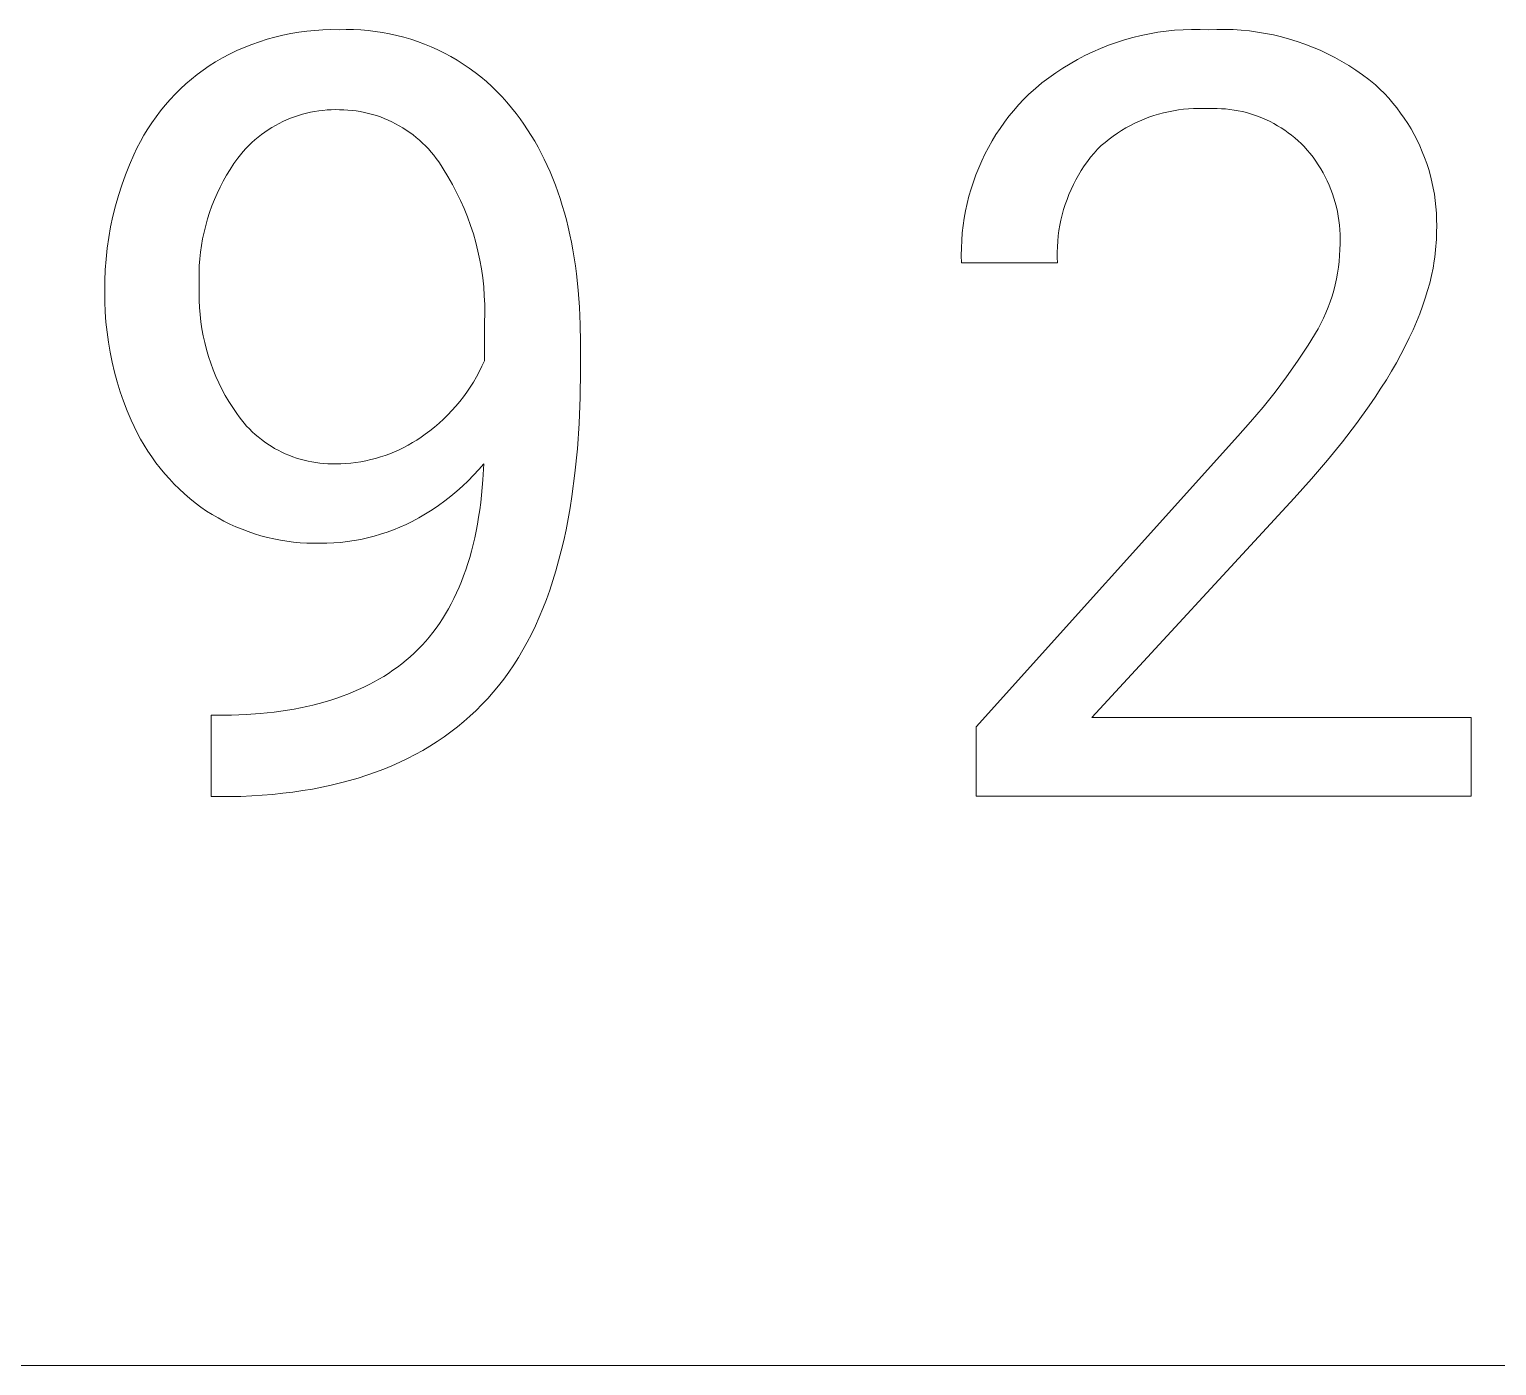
# Model space of a CAD drawing. Header units: millimetres. Extents: x 430 to 4403, y -1522 to 1254.
# Drawn here: x 3775.6 to 3848.6, y -1300.1 to -1233.6 of the extents above; entities that cross this region are included whole.
import ezdxf

# ---------------------------------------------------------------- set-up
doc = ezdxf.new("R2010")
doc.units = ezdxf.units.MM
doc.header["$MEASUREMENT"] = 0
doc.layers.add('Domyślny', color=7, linetype='Continuous', true_color=0x000000)

msp = doc.modelspace()

# ---------------------------------------------------------------- linework, layer by layer
at = {"layer": 'Domyślny', "color": 18, "lineweight": 15, "true_color": 0x000000}
for p, q in [((3787.021, -1234.25), (3787.405, -1234.129)), ((3787.405, -1234.129), (3787.792, -1234.021)), ((3787.792, -1234.021), (3788.183, -1233.926)), ((3788.183, -1233.926), (3788.578, -1233.845)), ((3788.578, -1233.845), (3788.974, -1233.778)), ((3788.974, -1233.778), (3789.373, -1233.725)), ((3789.373, -1233.725), (3789.774, -1233.685)), ((3789.774, -1233.685), (3790.175, -1233.66)), ((3790.175, -1233.66), (3790.578, -1233.648)), ((3790.578, -1233.648), (3790.98, -1233.65)), ((3790.98, -1233.65), (3791.342, -1233.642)), ((3791.342, -1233.642), (3791.704, -1233.647)), ((3791.704, -1233.647), (3792.065, -1233.664)), ((3792.065, -1233.664), (3792.426, -1233.693)), ((3792.426, -1233.693), (3792.785, -1233.735)), ((3792.785, -1233.735), (3793.143, -1233.789)), ((3793.143, -1233.789), (3793.499, -1233.855)), ((3793.499, -1233.855), (3793.852, -1233.934)), ((3793.852, -1233.934), (3794.203, -1234.024)), ((3794.203, -1234.024), (3794.55, -1234.127)), ((3794.55, -1234.127), (3794.893, -1234.241)), ((3829.67, -1234.285), (3830.074, -1234.156)), ((3830.074, -1234.156), (3830.482, -1234.041)), ((3830.482, -1234.041), (3830.894, -1233.94)), ((3830.894, -1233.94), (3831.309, -1233.853)), ((3831.309, -1233.853), (3831.727, -1233.781)), ((3831.727, -1233.781), (3832.147, -1233.723)), ((3832.147, -1233.723), (3832.568, -1233.679)), ((3832.568, -1233.679), (3832.991, -1233.65)), ((3832.991, -1233.65), (3833.415, -1233.636)), ((3833.415, -1233.636), (3833.839, -1233.636)), ((3833.839, -1233.636), (3834.263, -1233.65)), ((3834.263, -1233.65), (3834.669, -1233.635)), ((3834.669, -1233.635), (3835.075, -1233.634)), ((3835.075, -1233.634), (3835.482, -1233.646)), ((3835.482, -1233.646), (3835.887, -1233.672)), ((3835.887, -1233.672), (3836.292, -1233.712)), ((3836.292, -1233.712), (3836.695, -1233.766)), ((3836.695, -1233.766), (3837.095, -1233.833)), ((3837.095, -1233.833), (3837.494, -1233.914)), ((3837.494, -1233.914), (3837.889, -1234.008)), ((3837.889, -1234.008), (3838.281, -1234.115)), ((3838.281, -1234.115), (3838.669, -1234.236)), ((3785.178, -1235.053), (3785.535, -1234.867)), ((3785.535, -1234.867), (3785.898, -1234.694)), ((3785.898, -1234.694), (3786.267, -1234.533)), ((3786.267, -1234.533), (3786.642, -1234.385)), ((3786.642, -1234.385), (3787.021, -1234.25)), ((3794.893, -1234.241), (3795.232, -1234.367)), ((3795.232, -1234.367), (3795.567, -1234.505)), ((3795.567, -1234.505), (3795.897, -1234.654)), ((3795.897, -1234.654), (3796.221, -1234.815)), ((3796.221, -1234.815), (3796.54, -1234.986)), ((3828.106, -1234.938), (3828.489, -1234.755)), ((3828.489, -1234.755), (3828.877, -1234.585)), ((3828.877, -1234.585), (3829.271, -1234.428)), ((3829.271, -1234.428), (3829.67, -1234.285)), ((3838.669, -1234.236), (3839.053, -1234.37)), ((3839.053, -1234.37), (3839.432, -1234.517)), ((3839.432, -1234.517), (3839.806, -1234.677)), ((3839.806, -1234.677), (3840.174, -1234.849)), ((3840.174, -1234.849), (3840.536, -1235.034)), ((3784.217, -1235.66), (3784.519, -1235.45)), ((3784.519, -1235.45), (3784.828, -1235.251)), ((3784.828, -1235.251), (3785.178, -1235.053)), ((3796.54, -1234.986), (3796.852, -1235.168)), ((3796.852, -1235.168), (3797.159, -1235.361)), ((3797.159, -1235.361), (3797.458, -1235.564)), ((3797.458, -1235.564), (3797.75, -1235.778)), ((3826.647, -1235.799), (3827, -1235.565)), ((3827, -1235.565), (3827.362, -1235.343)), ((3827.362, -1235.343), (3827.731, -1235.134)), ((3827.731, -1235.134), (3828.106, -1234.938)), ((3840.536, -1235.034), (3840.891, -1235.231)), ((3840.891, -1235.231), (3841.24, -1235.439)), ((3841.24, -1235.439), (3841.581, -1235.66)), ((3783.087, -1236.6), (3783.357, -1236.35)), ((3783.357, -1236.35), (3783.636, -1236.11)), ((3783.636, -1236.11), (3783.922, -1235.88)), ((3783.922, -1235.88), (3784.217, -1235.66)), ((3797.75, -1235.778), (3798.035, -1236.001)), ((3798.035, -1236.001), (3798.312, -1236.234)), ((3798.312, -1236.234), (3798.581, -1236.476)), ((3825.637, -1236.572), (3825.965, -1236.303)), ((3825.965, -1236.303), (3826.302, -1236.045)), ((3826.302, -1236.045), (3826.647, -1235.799)), ((3841.581, -1235.66), (3841.915, -1235.892)), ((3841.915, -1235.892), (3842.241, -1236.135)), ((3842.241, -1236.135), (3842.558, -1236.389)), ((3782.574, -1237.126), (3782.826, -1236.859)), ((3782.826, -1236.859), (3783.087, -1236.6)), ((3798.581, -1236.476), (3798.841, -1236.728)), ((3798.841, -1236.728), (3799.093, -1236.988)), ((3799.093, -1236.988), (3799.335, -1237.256)), ((3825.056, -1237.116), (3825.319, -1236.852)), ((3825.319, -1236.852), (3825.637, -1236.572)), ((3842.558, -1236.389), (3842.787, -1236.606)), ((3842.787, -1236.606), (3843.009, -1236.831)), ((3843.009, -1236.831), (3843.223, -1237.063)), ((3843.223, -1237.063), (3843.429, -1237.302)), ((3781.876, -1237.98), (3782.099, -1237.687)), ((3782.099, -1237.687), (3782.332, -1237.403)), ((3782.332, -1237.403), (3782.574, -1237.126)), ((3789.357, -1237.809), (3789.156, -1237.862)), ((3789.56, -1237.763), (3789.357, -1237.809)), ((3789.764, -1237.723), (3789.56, -1237.763)), ((3789.969, -1237.691), (3789.764, -1237.723)), ((3790.176, -1237.665), (3789.969, -1237.691)), ((3790.383, -1237.647), (3790.176, -1237.665)), ((3790.591, -1237.635), (3790.383, -1237.647)), ((3790.799, -1237.63), (3790.591, -1237.635)), ((3791.007, -1237.633), (3790.799, -1237.63)), ((3791.214, -1237.637), (3791.007, -1237.633)), ((3791.42, -1237.649), (3791.214, -1237.637)), ((3791.627, -1237.668), (3791.42, -1237.649)), ((3791.832, -1237.694), (3791.627, -1237.668)), ((3792.037, -1237.727), (3791.832, -1237.694)), ((3792.24, -1237.767), (3792.037, -1237.727)), ((3792.442, -1237.814), (3792.24, -1237.767)), ((3799.335, -1237.256), (3799.568, -1237.533)), ((3799.568, -1237.533), (3799.791, -1237.818)), ((3824.322, -1237.959), (3824.557, -1237.67)), ((3824.557, -1237.67), (3824.802, -1237.389)), ((3824.802, -1237.389), (3825.056, -1237.116)), ((3832.012, -1237.789), (3831.768, -1237.855)), ((3832.257, -1237.732), (3832.012, -1237.789)), ((3832.505, -1237.683), (3832.257, -1237.732)), ((3832.754, -1237.643), (3832.505, -1237.683)), ((3833.004, -1237.611), (3832.754, -1237.643)), ((3833.255, -1237.587), (3833.004, -1237.611)), ((3833.507, -1237.572), (3833.255, -1237.587)), ((3833.759, -1237.566), (3833.507, -1237.572)), ((3834.011, -1237.569), (3833.759, -1237.566)), ((3834.263, -1237.58), (3834.011, -1237.569)), ((3834.473, -1237.573), (3834.263, -1237.58)), ((3834.684, -1237.574), (3834.473, -1237.573)), ((3834.895, -1237.582), (3834.684, -1237.574)), ((3835.105, -1237.597), (3834.895, -1237.582)), ((3835.315, -1237.62), (3835.105, -1237.597)), ((3835.524, -1237.649), (3835.315, -1237.62)), ((3835.731, -1237.686), (3835.524, -1237.649)), ((3835.938, -1237.729), (3835.731, -1237.686)), ((3836.142, -1237.78), (3835.938, -1237.729)), ((3836.345, -1237.838), (3836.142, -1237.78)), ((3843.429, -1237.302), (3843.627, -1237.547)), ((3843.627, -1237.547), (3843.817, -1237.8)), ((3843.817, -1237.8), (3843.998, -1238.058)), ((3781.462, -1238.588), (3781.664, -1238.28)), ((3781.664, -1238.28), (3781.876, -1237.98)), ((3787.634, -1238.523), (3787.458, -1238.634)), ((3787.814, -1238.419), (3787.634, -1238.523)), ((3787.997, -1238.32), (3787.814, -1238.419)), ((3788.184, -1238.228), (3787.997, -1238.32)), ((3788.373, -1238.142), (3788.184, -1238.228)), ((3788.565, -1238.062), (3788.373, -1238.142)), ((3788.76, -1237.989), (3788.565, -1238.062)), ((3788.957, -1237.922), (3788.76, -1237.989)), ((3789.156, -1237.862), (3788.957, -1237.922)), ((3792.642, -1237.867), (3792.442, -1237.814)), ((3792.84, -1237.928), (3792.642, -1237.867)), ((3793.036, -1237.995), (3792.84, -1237.928)), ((3793.229, -1238.069), (3793.036, -1237.995)), ((3793.42, -1238.15), (3793.229, -1238.069)), ((3793.608, -1238.237), (3793.42, -1238.15)), ((3793.793, -1238.33), (3793.608, -1238.237)), ((3793.974, -1238.43), (3793.793, -1238.33)), ((3794.152, -1238.536), (3793.974, -1238.43)), ((3794.326, -1238.648), (3794.152, -1238.536)), ((3799.791, -1237.818), (3799.989, -1238.083)), ((3799.989, -1238.083), (3800.181, -1238.353)), ((3800.181, -1238.353), (3800.366, -1238.63)), ((3823.881, -1238.561), (3824.097, -1238.256)), ((3824.097, -1238.256), (3824.322, -1237.959)), ((3830.146, -1238.541), (3829.929, -1238.669)), ((3830.367, -1238.419), (3830.146, -1238.541)), ((3830.592, -1238.305), (3830.367, -1238.419)), ((3830.821, -1238.199), (3830.592, -1238.305)), ((3831.053, -1238.101), (3830.821, -1238.199)), ((3831.289, -1238.011), (3831.053, -1238.101)), ((3831.527, -1237.929), (3831.289, -1238.011)), ((3831.768, -1237.855), (3831.527, -1237.929)), ((3836.546, -1237.902), (3836.345, -1237.838)), ((3836.744, -1237.973), (3836.546, -1237.902)), ((3836.94, -1238.051), (3836.744, -1237.973)), ((3837.133, -1238.136), (3836.94, -1238.051)), ((3837.323, -1238.227), (3837.133, -1238.136)), ((3837.51, -1238.325), (3837.323, -1238.227)), ((3837.693, -1238.429), (3837.51, -1238.325)), ((3837.873, -1238.539), (3837.693, -1238.429)), ((3838.049, -1238.655), (3837.873, -1238.539)), ((3843.998, -1238.058), (3844.17, -1238.322)), ((3844.17, -1238.322), (3844.334, -1238.593)), ((3780.923, -1239.549), (3781.092, -1239.223)), ((3781.092, -1239.223), (3781.272, -1238.902)), ((3781.272, -1238.902), (3781.462, -1238.588)), ((3786.64, -1239.273), (3786.489, -1239.417)), ((3786.795, -1239.135), (3786.64, -1239.273)), ((3786.954, -1239.001), (3786.795, -1239.135)), ((3787.118, -1238.873), (3786.954, -1239.001)), ((3787.286, -1238.751), (3787.118, -1238.873)), ((3787.458, -1238.634), (3787.286, -1238.751)), ((3794.497, -1238.765), (3794.326, -1238.648)), ((3794.663, -1238.889), (3794.497, -1238.765)), ((3794.825, -1239.018), (3794.663, -1238.889)), ((3794.982, -1239.153), (3794.825, -1239.018)), ((3795.135, -1239.293), (3794.982, -1239.153)), ((3800.366, -1238.63), (3800.544, -1238.912)), ((3800.544, -1238.912), (3800.717, -1239.2)), ((3800.717, -1239.2), (3800.883, -1239.494)), ((3823.299, -1239.515), (3823.482, -1239.19)), ((3823.482, -1239.19), (3823.677, -1238.872)), ((3823.677, -1238.872), (3823.881, -1238.561)), ((3829.11, -1239.257), (3828.919, -1239.42)), ((3829.307, -1239.099), (3829.11, -1239.257)), ((3829.51, -1238.949), (3829.307, -1239.099)), ((3829.717, -1238.806), (3829.51, -1238.949)), ((3829.929, -1238.669), (3829.717, -1238.806)), ((3838.221, -1238.777), (3838.049, -1238.655)), ((3838.389, -1238.905), (3838.221, -1238.777)), ((3838.552, -1239.039), (3838.389, -1238.905)), ((3838.71, -1239.178), (3838.552, -1239.039)), ((3838.864, -1239.322), (3838.71, -1239.178)), ((3844.334, -1238.593), (3844.488, -1238.868)), ((3844.488, -1238.868), (3844.633, -1239.148)), ((3844.633, -1239.148), (3844.768, -1239.433)), ((3780.549, -1240.375), (3780.766, -1239.882)), ((3780.766, -1239.882), (3780.923, -1239.549)), ((3786.069, -1239.878), (3785.939, -1240.041)), ((3786.204, -1239.72), (3786.069, -1239.878)), ((3786.344, -1239.566), (3786.204, -1239.72)), ((3786.489, -1239.417), (3786.344, -1239.566)), ((3795.283, -1239.438), (3795.135, -1239.293)), ((3795.425, -1239.588), (3795.283, -1239.438)), ((3795.563, -1239.743), (3795.425, -1239.588)), ((3795.695, -1239.903), (3795.563, -1239.743)), ((3795.821, -1240.067), (3795.695, -1239.903)), ((3800.883, -1239.494), (3801.042, -1239.794)), ((3801.042, -1239.794), (3801.196, -1240.1)), ((3822.965, -1240.181), (3823.126, -1239.845)), ((3823.126, -1239.845), (3823.299, -1239.515)), ((3828.387, -1240.001), (3828.226, -1240.214)), ((3828.556, -1239.793), (3828.387, -1240.001)), ((3828.733, -1239.591), (3828.556, -1239.793)), ((3828.919, -1239.42), (3828.733, -1239.591)), ((3839.012, -1239.472), (3838.864, -1239.322)), ((3839.166, -1239.643), (3839.012, -1239.472)), ((3839.313, -1239.819), (3839.166, -1239.643)), ((3839.455, -1240), (3839.313, -1239.819)), ((3839.59, -1240.186), (3839.455, -1240)), ((3844.768, -1239.433), (3844.894, -1239.723)), ((3844.894, -1239.723), (3845.01, -1240.017)), ((3780.348, -1240.876), (3780.549, -1240.375)), ((3785.558, -1240.602), (3785.382, -1240.892)), ((3785.744, -1240.318), (3785.558, -1240.602)), ((3785.939, -1240.041), (3785.744, -1240.318)), ((3795.942, -1240.235), (3795.821, -1240.067)), ((3796.057, -1240.407), (3795.942, -1240.235)), ((3796.166, -1240.583), (3796.057, -1240.407)), ((3796.402, -1240.963), (3796.166, -1240.583)), ((3801.196, -1240.1), (3801.343, -1240.412)), ((3801.343, -1240.412), (3801.484, -1240.73)), ((3801.484, -1240.73), (3801.618, -1241.053)), ((3822.676, -1240.868), (3822.815, -1240.522)), ((3822.815, -1240.522), (3822.965, -1240.181)), ((3827.924, -1240.657), (3827.785, -1240.887)), ((3828.071, -1240.433), (3827.924, -1240.657)), ((3828.226, -1240.214), (3828.071, -1240.433)), ((3839.718, -1240.376), (3839.59, -1240.186)), ((3839.841, -1240.571), (3839.718, -1240.376)), ((3839.956, -1240.77), (3839.841, -1240.571)), ((3845.01, -1240.017), (3845.116, -1240.314)), ((3845.116, -1240.314), (3845.212, -1240.614)), ((3845.212, -1240.614), (3845.298, -1240.918)), ((3780, -1241.896), (3780.165, -1241.383)), ((3780.165, -1241.383), (3780.348, -1240.876)), ((3785.215, -1241.188), (3785.059, -1241.489)), ((3785.382, -1240.892), (3785.215, -1241.188)), ((3796.624, -1241.351), (3796.402, -1240.963)), ((3796.832, -1241.746), (3796.624, -1241.351)), ((3801.618, -1241.053), (3801.746, -1241.383)), ((3801.746, -1241.383), (3801.868, -1241.718)), ((3822.435, -1241.574), (3822.55, -1241.219)), ((3822.55, -1241.219), (3822.676, -1240.868)), ((3827.531, -1241.358), (3827.417, -1241.601)), ((3827.654, -1241.12), (3827.531, -1241.358)), ((3827.785, -1240.887), (3827.654, -1241.12)), ((3840.064, -1240.972), (3839.956, -1240.77)), ((3840.166, -1241.178), (3840.064, -1240.972)), ((3840.26, -1241.388), (3840.166, -1241.178)), ((3840.347, -1241.6), (3840.26, -1241.388)), ((3845.298, -1240.918), (3845.373, -1241.225)), ((3845.373, -1241.225), (3845.438, -1241.533)), ((3779.852, -1242.415), (3780, -1241.896)), ((3784.778, -1242.107), (3784.653, -1242.422)), ((3784.913, -1241.796), (3784.778, -1242.107)), ((3785.059, -1241.489), (3784.913, -1241.796)), ((3797.027, -1242.148), (3796.832, -1241.746)), ((3797.208, -1242.557), (3797.027, -1242.148)), ((3801.868, -1241.718), (3801.984, -1242.059)), ((3801.984, -1242.059), (3802.093, -1242.406)), ((3822.241, -1242.293), (3822.332, -1241.932)), ((3822.332, -1241.932), (3822.435, -1241.574)), ((3827.213, -1242.096), (3827.123, -1242.349)), ((3827.31, -1241.847), (3827.213, -1242.096)), ((3827.417, -1241.601), (3827.31, -1241.847)), ((3840.427, -1241.816), (3840.347, -1241.6)), ((3840.499, -1242.034), (3840.427, -1241.816)), ((3840.564, -1242.254), (3840.499, -1242.034)), ((3845.438, -1241.533), (3845.493, -1241.844)), ((3845.493, -1241.844), (3845.538, -1242.157)), ((3845.538, -1242.157), (3845.571, -1242.471)), ((3779.722, -1242.938), (3779.852, -1242.415)), ((3784.539, -1242.742), (3784.436, -1243.065)), ((3784.653, -1242.422), (3784.539, -1242.742)), ((3797.375, -1242.972), (3797.208, -1242.557)), ((3802.093, -1242.406), (3802.196, -1242.759)), ((3802.196, -1242.759), (3802.293, -1243.118)), ((3822.096, -1243.025), (3822.162, -1242.658)), ((3822.162, -1242.658), (3822.241, -1242.293)), ((3826.971, -1242.863), (3826.909, -1243.123)), ((3827.043, -1242.604), (3826.971, -1242.863)), ((3827.123, -1242.349), (3827.043, -1242.604)), ((3840.621, -1242.477), (3840.564, -1242.254)), ((3840.67, -1242.701), (3840.621, -1242.477)), ((3840.712, -1242.927), (3840.67, -1242.701)), ((3845.571, -1242.471), (3845.595, -1242.785)), ((3845.595, -1242.785), (3845.607, -1243.101)), ((3779.516, -1243.996), (3779.61, -1243.465)), ((3779.61, -1243.465), (3779.722, -1242.938)), ((3784.343, -1243.392), (3784.262, -1243.721)), ((3784.436, -1243.065), (3784.343, -1243.392)), ((3797.527, -1243.392), (3797.375, -1242.972)), ((3797.665, -1243.817), (3797.527, -1243.392)), ((3802.293, -1243.118), (3802.383, -1243.483)), ((3802.383, -1243.483), (3802.467, -1243.854)), ((3822, -1243.764), (3822.042, -1243.393)), ((3822.042, -1243.393), (3822.096, -1243.025)), ((3826.81, -1243.65), (3826.775, -1243.916)), ((3826.855, -1243.386), (3826.81, -1243.65)), ((3826.909, -1243.123), (3826.855, -1243.386)), ((3840.746, -1243.154), (3840.712, -1242.927)), ((3840.772, -1243.383), (3840.746, -1243.154)), ((3840.791, -1243.612), (3840.772, -1243.383)), ((3840.801, -1243.841), (3840.791, -1243.612)), ((3845.61, -1243.416), (3845.601, -1243.732)), ((3845.607, -1243.101), (3845.61, -1243.416)), ((3779.441, -1244.53), (3779.516, -1243.996)), ((3784.192, -1244.053), (3784.133, -1244.388)), ((3784.262, -1243.721), (3784.192, -1244.053)), ((3797.788, -1244.247), (3797.665, -1243.817)), ((3797.896, -1244.68), (3797.788, -1244.247)), ((3802.467, -1243.854), (3802.545, -1244.23)), ((3802.545, -1244.23), (3802.617, -1244.613)), ((3821.954, -1244.508), (3821.971, -1244.135)), ((3821.971, -1244.135), (3822, -1243.764)), ((3826.748, -1244.182), (3826.731, -1244.45)), ((3826.775, -1243.916), (3826.748, -1244.182)), ((3840.793, -1244.595), (3840.798, -1244.301)), ((3840.798, -1244.301), (3840.804, -1244.071)), ((3840.804, -1244.071), (3840.801, -1243.841)), ((3845.586, -1244.256), (3845.573, -1244.432)), ((3845.594, -1244.08), (3845.586, -1244.256)), ((3845.599, -1243.905), (3845.594, -1244.08)), ((3845.601, -1243.732), (3845.599, -1243.905)), ((3779.346, -1245.604), (3779.384, -1245.066)), ((3779.384, -1245.066), (3779.441, -1244.53)), ((3784.05, -1245.061), (3784.026, -1245.4)), ((3784.086, -1244.724), (3784.05, -1245.061)), ((3784.133, -1244.388), (3784.086, -1244.724)), ((3797.99, -1245.117), (3797.896, -1244.68)), ((3802.617, -1244.613), (3802.682, -1245.001)), ((3802.682, -1245.001), (3802.741, -1245.396)), ((3821.95, -1244.881), (3821.954, -1244.508)), ((3821.959, -1245.253), (3821.95, -1244.881)), ((3826.731, -1244.45), (3826.723, -1244.718)), ((3826.723, -1244.718), (3826.724, -1244.986)), ((3826.724, -1244.986), (3826.735, -1245.253)), ((3840.753, -1245.182), (3840.778, -1244.889)), ((3840.778, -1244.889), (3840.793, -1244.595)), ((3845.517, -1244.969), (3845.491, -1245.15)), ((3845.539, -1244.789), (3845.517, -1244.969)), ((3845.558, -1244.61), (3845.539, -1244.789)), ((3845.573, -1244.432), (3845.558, -1244.61)), ((3779.326, -1246.143), (3779.346, -1245.604)), ((3784.013, -1245.739), (3784.011, -1246.078)), ((3784.026, -1245.4), (3784.013, -1245.739)), ((3798.068, -1245.557), (3797.99, -1245.117)), ((3798.131, -1246), (3798.068, -1245.557)), ((3802.741, -1245.396), (3802.794, -1245.796)), ((3802.794, -1245.796), (3802.881, -1246.614)), ((3826.735, -1245.253), (3821.959, -1245.253)), ((3840.619, -1246.055), (3840.673, -1245.766)), ((3840.673, -1245.766), (3840.718, -1245.475)), ((3840.718, -1245.475), (3840.753, -1245.182)), ((3845.429, -1245.515), (3845.353, -1245.885)), ((3845.491, -1245.15), (3845.429, -1245.515)), ((3779.324, -1246.682), (3779.326, -1246.143)), ((3784.011, -1246.078), (3784.021, -1246.418)), ((3784.021, -1246.418), (3784.013, -1246.771)), ((3798.179, -1246.444), (3798.131, -1246)), ((3798.211, -1246.89), (3798.179, -1246.444)), ((3840.483, -1246.628), (3840.556, -1246.342)), ((3840.556, -1246.342), (3840.619, -1246.055)), ((3845.263, -1246.258), (3845.159, -1246.636)), ((3845.353, -1245.885), (3845.263, -1246.258)), ((3779.327, -1247.189), (3779.324, -1246.682)), ((3779.346, -1247.695), (3779.327, -1247.189)), ((3784.013, -1246.771), (3784.017, -1247.125)), ((3784.017, -1247.125), (3784.033, -1247.479)), ((3798.229, -1247.336), (3798.211, -1246.89)), ((3802.881, -1246.614), (3802.943, -1247.455)), ((3840.207, -1247.466), (3840.309, -1247.19)), ((3840.309, -1247.19), (3840.4, -1246.91)), ((3840.4, -1246.91), (3840.483, -1246.628)), ((3845.042, -1247.018), (3844.911, -1247.405)), ((3845.159, -1246.636), (3845.042, -1247.018)), ((3779.382, -1248.2), (3779.346, -1247.695)), ((3784.033, -1247.479), (3784.061, -1247.832)), ((3784.061, -1247.832), (3784.101, -1248.183)), ((3798.217, -1248.23), (3798.231, -1247.783)), ((3798.231, -1247.783), (3798.229, -1247.336)), ((3802.943, -1247.455), (3802.981, -1248.32)), ((3839.85, -1248.274), (3839.978, -1248.009)), ((3839.978, -1248.009), (3840.097, -1247.739)), ((3840.097, -1247.739), (3840.207, -1247.466)), ((3844.766, -1247.795), (3844.607, -1248.19)), ((3844.911, -1247.405), (3844.766, -1247.795)), ((3779.434, -1248.704), (3779.382, -1248.2)), ((3779.503, -1249.206), (3779.434, -1248.704)), ((3784.101, -1248.183), (3784.154, -1248.533)), ((3784.154, -1248.533), (3784.218, -1248.881)), ((3798.217, -1250.135), (3798.217, -1248.23)), ((3802.981, -1248.32), (3802.993, -1249.209)), ((3839.213, -1249.349), (3839.714, -1248.534)), ((3839.714, -1248.534), (3839.85, -1248.274)), ((3844.434, -1248.589), (3844.248, -1248.992)), ((3844.607, -1248.19), (3844.434, -1248.589)), ((3779.588, -1249.705), (3779.503, -1249.206)), ((3784.218, -1248.881), (3784.295, -1249.227)), ((3784.295, -1249.227), (3784.383, -1249.57)), ((3802.993, -1249.209), (3802.993, -1250.598)), ((3838.688, -1250.148), (3839.213, -1249.349)), ((3844.047, -1249.4), (3843.833, -1249.811)), ((3844.248, -1248.992), (3844.047, -1249.4)), ((3779.689, -1250.202), (3779.588, -1249.705)), ((3779.807, -1250.694), (3779.689, -1250.202)), ((3784.383, -1249.57), (3784.483, -1249.909)), ((3784.483, -1249.909), (3784.594, -1250.245)), ((3798.094, -1250.405), (3798.217, -1250.135)), ((3838.138, -1250.931), (3838.688, -1250.148)), ((3843.605, -1250.227), (3843.363, -1250.647)), ((3843.833, -1249.811), (3843.605, -1250.227)), ((3779.941, -1251.183), (3779.807, -1250.694)), ((3784.594, -1250.245), (3784.717, -1250.577)), ((3784.717, -1250.577), (3784.852, -1250.904)), ((3784.852, -1250.904), (3784.997, -1251.227)), ((3797.671, -1251.189), (3797.821, -1250.933)), ((3797.821, -1250.933), (3797.962, -1250.671)), ((3797.962, -1250.671), (3798.094, -1250.405)), ((3802.993, -1250.598), (3802.976, -1251.947)), ((3837.564, -1251.696), (3838.138, -1250.931)), ((3843.363, -1250.647), (3843.108, -1251.071)), ((3780.091, -1251.667), (3779.941, -1251.183)), ((3780.256, -1252.146), (3780.091, -1251.667)), ((3784.997, -1251.227), (3785.154, -1251.544)), ((3785.154, -1251.544), (3785.321, -1251.856)), ((3797.172, -1251.927), (3797.346, -1251.686)), ((3797.346, -1251.686), (3797.513, -1251.441)), ((3797.513, -1251.441), (3797.671, -1251.189)), ((3842.838, -1251.499), (3842.555, -1251.932)), ((3843.108, -1251.071), (3842.838, -1251.499)), ((3780.437, -1252.619), (3780.256, -1252.146)), ((3785.321, -1251.856), (3785.499, -1252.162)), ((3785.499, -1252.162), (3785.688, -1252.462)), ((3796.6, -1252.61), (3796.798, -1252.388)), ((3796.798, -1252.388), (3796.989, -1252.161)), ((3796.989, -1252.161), (3797.172, -1251.927)), ((3802.976, -1251.947), (3802.926, -1253.249)), ((3836.967, -1252.443), (3837.564, -1251.696)), ((3842.257, -1252.368), (3841.621, -1253.254)), ((3842.555, -1251.932), (3842.257, -1252.368)), ((3780.634, -1253.086), (3780.437, -1252.619)), ((3780.78, -1253.404), (3780.634, -1253.086)), ((3785.688, -1252.462), (3785.886, -1252.755)), ((3785.886, -1252.755), (3786.003, -1252.916)), ((3786.003, -1252.916), (3786.124, -1253.073)), ((3786.124, -1253.073), (3786.251, -1253.226)), ((3795.963, -1253.232), (3796.183, -1253.032)), ((3796.183, -1253.032), (3796.395, -1252.824)), ((3796.395, -1252.824), (3796.6, -1252.61)), ((3836.347, -1253.171), (3836.967, -1252.443)), ((3780.936, -1253.718), (3780.78, -1253.404)), ((3781.102, -1254.027), (3780.936, -1253.718)), ((3786.251, -1253.226), (3786.383, -1253.375)), ((3786.383, -1253.375), (3786.52, -1253.519)), ((3786.52, -1253.519), (3786.662, -1253.658)), ((3786.662, -1253.658), (3786.808, -1253.793)), ((3786.808, -1253.793), (3786.959, -1253.922)), ((3795.063, -1253.933), (3795.267, -1253.787)), ((3795.267, -1253.787), (3795.505, -1253.61)), ((3795.505, -1253.61), (3795.737, -1253.425)), ((3795.737, -1253.425), (3795.963, -1253.232)), ((3802.926, -1253.249), (3802.841, -1254.506)), ((3822.686, -1268.353), (3835.705, -1253.879)), ((3835.705, -1253.879), (3836.347, -1253.171)), ((3841.621, -1253.254), (3840.93, -1254.156)), ((3781.279, -1254.33), (3781.102, -1254.027)), ((3781.465, -1254.627), (3781.279, -1254.33)), ((3786.959, -1253.922), (3787.115, -1254.046)), ((3787.115, -1254.046), (3787.274, -1254.165)), ((3787.274, -1254.165), (3787.438, -1254.278)), ((3787.438, -1254.278), (3787.605, -1254.385)), ((3787.605, -1254.385), (3787.776, -1254.487)), ((3787.776, -1254.487), (3787.95, -1254.583)), ((3787.95, -1254.583), (3788.127, -1254.673)), ((3793.748, -1254.657), (3793.977, -1254.555)), ((3793.977, -1254.555), (3794.202, -1254.445)), ((3794.202, -1254.445), (3794.424, -1254.328)), ((3794.424, -1254.328), (3794.641, -1254.204)), ((3794.641, -1254.204), (3794.854, -1254.072)), ((3794.854, -1254.072), (3795.063, -1253.933)), ((3802.841, -1254.506), (3802.723, -1255.716)), ((3840.93, -1254.156), (3840.183, -1255.075)), ((3781.661, -1254.917), (3781.465, -1254.627)), ((3781.867, -1255.201), (3781.661, -1254.917)), ((3782.082, -1255.478), (3781.867, -1255.201)), ((3788.127, -1254.673), (3788.307, -1254.756)), ((3788.307, -1254.756), (3788.49, -1254.834)), ((3788.49, -1254.834), (3788.676, -1254.905)), ((3788.676, -1254.905), (3788.864, -1254.97)), ((3788.864, -1254.97), (3789.054, -1255.028)), ((3789.054, -1255.028), (3789.246, -1255.08)), ((3789.246, -1255.08), (3789.439, -1255.126)), ((3789.439, -1255.126), (3789.634, -1255.164)), ((3789.634, -1255.164), (3789.83, -1255.196)), ((3789.83, -1255.196), (3790.028, -1255.222)), ((3790.028, -1255.222), (3790.225, -1255.24)), ((3790.225, -1255.24), (3790.424, -1255.252)), ((3790.424, -1255.252), (3790.623, -1255.257)), ((3790.623, -1255.257), (3790.821, -1255.255)), ((3790.821, -1255.255), (3791.072, -1255.251)), ((3791.072, -1255.251), (3791.322, -1255.239)), ((3791.322, -1255.239), (3791.572, -1255.217)), ((3791.572, -1255.217), (3791.821, -1255.188)), ((3791.821, -1255.188), (3792.069, -1255.15)), ((3792.069, -1255.15), (3792.315, -1255.104)), ((3792.315, -1255.104), (3792.56, -1255.05)), ((3792.56, -1255.05), (3792.802, -1254.988)), ((3792.802, -1254.988), (3793.043, -1254.917)), ((3793.043, -1254.917), (3793.281, -1254.838)), ((3793.281, -1254.838), (3793.516, -1254.752)), ((3793.516, -1254.752), (3793.748, -1254.657)), ((3798.191, -1255.255), (3797.939, -1255.546)), ((3798.144, -1256.046), (3798.191, -1255.255)), ((3840.183, -1255.075), (3839.381, -1256.01)), ((3782.306, -1255.748), (3782.082, -1255.478)), ((3782.538, -1256.01), (3782.306, -1255.748)), ((3782.78, -1256.264), (3782.538, -1256.01)), ((3797.678, -1255.828), (3797.408, -1256.101)), ((3797.939, -1255.546), (3797.678, -1255.828)), ((3798.075, -1256.809), (3798.144, -1256.046)), ((3802.723, -1255.716), (3802.57, -1256.879)), ((3839.381, -1256.01), (3838.523, -1256.962)), ((3783.029, -1256.51), (3782.78, -1256.264)), ((3783.287, -1256.748), (3783.029, -1256.51)), ((3783.552, -1256.977), (3783.287, -1256.748)), ((3796.841, -1256.621), (3796.546, -1256.867)), ((3797.129, -1256.366), (3796.841, -1256.621)), ((3797.408, -1256.101), (3797.129, -1256.366)), ((3783.825, -1257.197), (3783.552, -1256.977)), ((3784.105, -1257.409), (3783.825, -1257.197)), ((3784.391, -1257.61), (3784.105, -1257.409)), ((3795.931, -1257.328), (3795.613, -1257.544)), ((3796.242, -1257.102), (3795.931, -1257.328)), ((3796.546, -1256.867), (3796.242, -1257.102)), ((3797.983, -1257.546), (3798.032, -1257.181)), ((3798.032, -1257.181), (3798.075, -1256.809)), ((3802.481, -1257.444), (3802.384, -1257.997)), ((3802.57, -1256.879), (3802.481, -1257.444)), ((3838.523, -1256.962), (3828.441, -1267.89)), ((3784.672, -1257.785), (3784.391, -1257.61)), ((3784.959, -1257.951), (3784.672, -1257.785)), ((3785.251, -1258.107), (3784.959, -1257.951)), ((3785.548, -1258.254), (3785.251, -1258.107)), ((3785.849, -1258.39), (3785.548, -1258.254)), ((3794.618, -1258.126), (3794.314, -1258.276)), ((3794.956, -1257.943), (3794.618, -1258.126)), ((3795.288, -1257.749), (3794.956, -1257.943)), ((3795.613, -1257.544), (3795.288, -1257.749)), ((3797.803, -1258.602), (3797.868, -1258.257)), ((3797.868, -1258.257), (3797.929, -1257.905)), ((3797.929, -1257.905), (3797.983, -1257.546)), ((3802.384, -1257.997), (3802.278, -1258.538)), ((3786.155, -1258.517), (3785.849, -1258.39)), ((3786.465, -1258.633), (3786.155, -1258.517)), ((3786.779, -1258.739), (3786.465, -1258.633)), ((3787.096, -1258.835), (3786.779, -1258.739)), ((3787.416, -1258.92), (3787.096, -1258.835)), ((3787.739, -1258.994), (3787.416, -1258.92)), ((3792.395, -1258.945), (3792.064, -1259.017)), ((3792.724, -1258.861), (3792.395, -1258.945)), ((3793.049, -1258.766), (3792.724, -1258.861)), ((3793.372, -1258.66), (3793.049, -1258.766)), ((3793.69, -1258.542), (3793.372, -1258.66)), ((3794.004, -1258.414), (3793.69, -1258.542)), ((3794.314, -1258.276), (3794.004, -1258.414)), ((3797.654, -1259.271), (3797.731, -1258.94)), ((3797.731, -1258.94), (3797.803, -1258.602)), ((3802.278, -1258.538), (3802.164, -1259.068)), ((3788.063, -1259.058), (3787.739, -1258.994)), ((3788.39, -1259.11), (3788.063, -1259.058)), ((3788.719, -1259.152), (3788.39, -1259.11)), ((3789.048, -1259.183), (3788.719, -1259.152)), ((3789.379, -1259.204), (3789.048, -1259.183)), ((3789.71, -1259.213), (3789.379, -1259.204)), ((3790.041, -1259.211), (3789.71, -1259.213)), ((3790.38, -1259.208), (3790.041, -1259.211)), ((3790.719, -1259.193), (3790.38, -1259.208)), ((3791.057, -1259.166), (3790.719, -1259.193)), ((3791.394, -1259.128), (3791.057, -1259.166)), ((3791.73, -1259.078), (3791.394, -1259.128)), ((3792.064, -1259.017), (3791.73, -1259.078)), ((3797.482, -1259.914), (3797.571, -1259.596)), ((3797.571, -1259.596), (3797.654, -1259.271)), ((3802.041, -1259.586), (3801.91, -1260.093)), ((3802.164, -1259.068), (3802.041, -1259.586)), ((3797.287, -1260.531), (3797.387, -1260.226)), ((3797.387, -1260.226), (3797.482, -1259.914)), ((3801.91, -1260.093), (3801.77, -1260.588)), ((3796.953, -1261.404), (3797.07, -1261.12)), ((3797.07, -1261.12), (3797.182, -1260.829)), ((3797.182, -1260.829), (3797.287, -1260.531)), ((3801.622, -1261.071), (3801.465, -1261.543)), ((3801.77, -1260.588), (3801.622, -1261.071)), ((3796.702, -1261.953), (3796.831, -1261.682)), ((3796.831, -1261.682), (3796.953, -1261.404)), ((3801.465, -1261.543), (3801.3, -1262.003)), ((3796.284, -1262.725), (3796.429, -1262.474)), ((3796.429, -1262.474), (3796.568, -1262.217)), ((3796.568, -1262.217), (3796.702, -1261.953)), ((3801.126, -1262.452), (3800.944, -1262.889)), ((3801.3, -1262.003), (3801.126, -1262.452)), ((3795.814, -1263.436), (3795.976, -1263.206)), ((3795.976, -1263.206), (3796.133, -1262.969)), ((3796.133, -1262.969), (3796.284, -1262.725)), ((3800.753, -1263.314), (3800.554, -1263.728)), ((3800.944, -1262.889), (3800.753, -1263.314)), ((3795.11, -1264.29), (3795.294, -1264.086)), ((3795.294, -1264.086), (3795.473, -1263.877)), ((3795.473, -1263.877), (3795.647, -1263.66)), ((3795.647, -1263.66), (3795.814, -1263.436)), ((3800.554, -1263.728), (3800.346, -1264.13)), ((3794.523, -1264.857), (3794.724, -1264.675)), ((3794.724, -1264.675), (3794.92, -1264.486)), ((3794.92, -1264.486), (3795.11, -1264.29)), ((3800.13, -1264.521), (3799.905, -1264.9)), ((3800.346, -1264.13), (3800.13, -1264.521)), ((3793.437, -1265.685), (3793.665, -1265.53)), ((3793.665, -1265.53), (3793.888, -1265.37)), ((3793.888, -1265.37), (3794.105, -1265.205)), ((3794.105, -1265.205), (3794.317, -1265.034)), ((3794.317, -1265.034), (3794.523, -1264.857)), ((3799.672, -1265.267), (3799.43, -1265.623)), ((3799.905, -1264.9), (3799.672, -1265.267)), ((3792.217, -1266.375), (3792.472, -1266.248)), ((3792.472, -1266.248), (3792.721, -1266.115)), ((3792.721, -1266.115), (3792.965, -1265.977)), ((3792.965, -1265.977), (3793.204, -1265.834)), ((3793.204, -1265.834), (3793.437, -1265.685)), ((3799.18, -1265.967), (3798.921, -1266.299)), ((3799.43, -1265.623), (3799.18, -1265.967)), ((3790.283, -1267.108), (3790.576, -1267.02)), ((3790.576, -1267.02), (3790.863, -1266.926)), ((3790.863, -1266.926), (3791.144, -1266.827)), ((3791.144, -1266.827), (3791.421, -1266.722)), ((3791.421, -1266.722), (3791.691, -1266.612)), ((3791.691, -1266.612), (3791.957, -1266.496)), ((3791.957, -1266.496), (3792.217, -1266.375)), ((3798.378, -1266.932), (3798.093, -1267.233)), ((3798.654, -1266.62), (3798.378, -1266.932)), ((3798.921, -1266.299), (3798.654, -1266.62)), ((3785.622, -1267.758), (3786.353, -1267.732)), ((3786.353, -1267.732), (3787.062, -1267.683)), ((3787.062, -1267.683), (3787.408, -1267.651)), ((3787.408, -1267.651), (3787.749, -1267.613)), ((3787.749, -1267.613), (3788.085, -1267.569)), ((3788.085, -1267.569), (3788.415, -1267.52)), ((3788.415, -1267.52), (3788.74, -1267.465)), ((3788.74, -1267.465), (3789.06, -1267.405)), ((3789.06, -1267.405), (3789.374, -1267.339)), ((3789.374, -1267.339), (3789.682, -1267.267)), ((3789.682, -1267.267), (3789.985, -1267.19)), ((3789.985, -1267.19), (3790.283, -1267.108)), ((3797.8, -1267.526), (3797.498, -1267.808)), ((3798.093, -1267.233), (3797.8, -1267.526)), ((3784.616, -1271.82), (3784.616, -1267.758)), ((3784.616, -1267.758), (3785.622, -1267.758)), ((3796.869, -1268.345), (3796.541, -1268.599)), ((3797.188, -1268.081), (3796.869, -1268.345)), ((3797.498, -1267.808), (3797.188, -1268.081)), ((3822.686, -1271.793), (3822.686, -1268.353)), ((3828.441, -1267.89), (3847.334, -1267.89)), ((3847.334, -1267.89), (3847.334, -1271.793)), ((3795.86, -1269.077), (3795.507, -1269.302)), ((3796.205, -1268.843), (3795.86, -1269.077)), ((3796.541, -1268.599), (3796.205, -1268.843)), ((3794.395, -1269.92), (3794.007, -1270.106)), ((3794.774, -1269.723), (3794.395, -1269.92)), ((3795.145, -1269.518), (3794.774, -1269.723)), ((3795.507, -1269.302), (3795.145, -1269.518)), ((3792.792, -1270.608), (3792.37, -1270.756)), ((3793.206, -1270.45), (3792.792, -1270.608)), ((3793.611, -1270.283), (3793.206, -1270.45)), ((3794.007, -1270.106), (3793.611, -1270.283)), ((3790.13, -1271.352), (3789.656, -1271.442)), ((3790.595, -1271.252), (3790.13, -1271.352)), ((3791.052, -1271.142), (3790.595, -1271.252)), ((3791.5, -1271.023), (3791.052, -1271.142)), ((3791.939, -1270.894), (3791.5, -1271.023)), ((3792.37, -1270.756), (3791.939, -1270.894)), ((3785.556, -1271.82), (3784.616, -1271.82)), ((3786.098, -1271.806), (3785.556, -1271.82)), ((3786.632, -1271.783), (3786.098, -1271.806)), ((3787.158, -1271.75), (3786.632, -1271.783)), ((3787.675, -1271.708), (3787.158, -1271.75)), ((3788.183, -1271.656), (3787.675, -1271.708)), ((3788.683, -1271.594), (3788.183, -1271.656)), ((3789.174, -1271.523), (3788.683, -1271.594)), ((3789.656, -1271.442), (3789.174, -1271.523)), ((3847.334, -1271.793), (3822.686, -1271.793)), ((2901.529, -1300.14), (4402.973, -1300.14))]:
    msp.add_line(p, q, dxfattribs=at)

doc.saveas('drawing.dxf')
